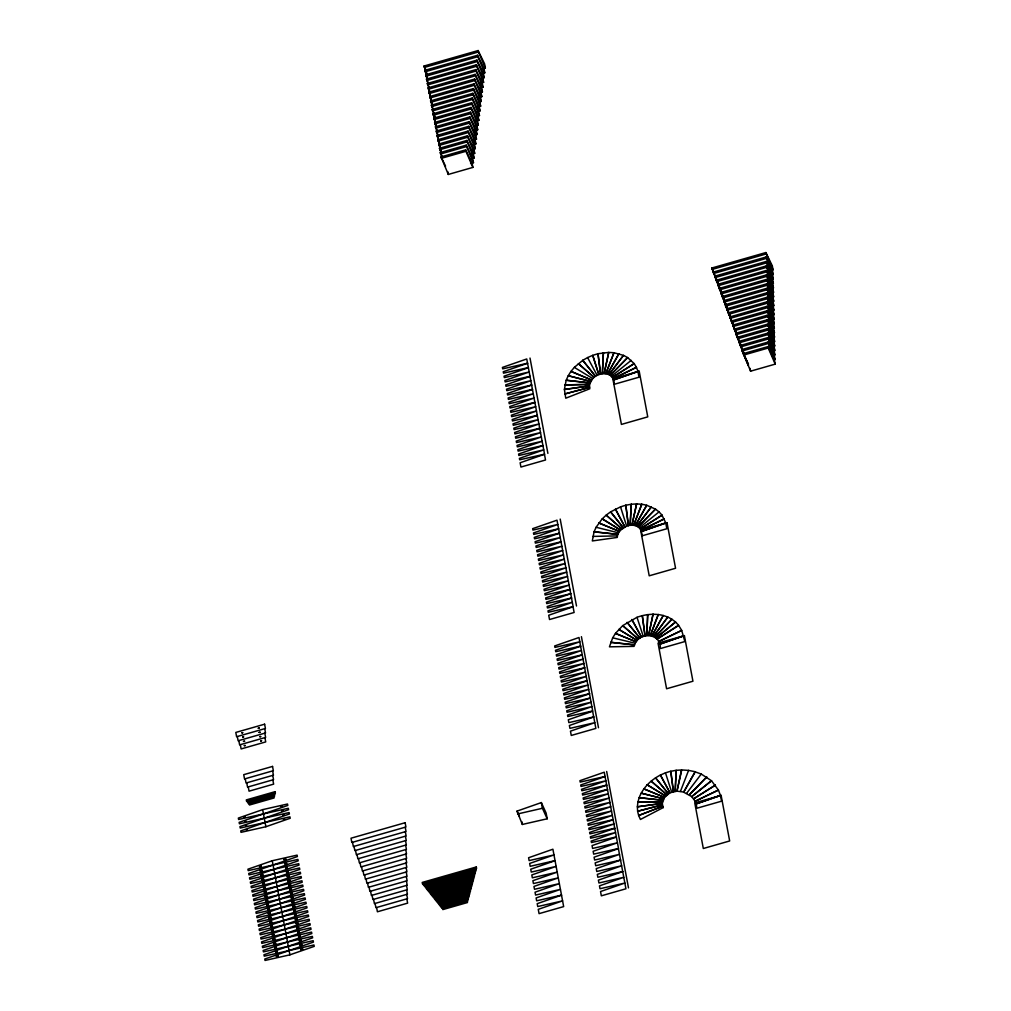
<?xml version="1.0" encoding="UTF-8"?>
<svg xmlns="http://www.w3.org/2000/svg" width="1011" height="1011" viewBox="0 0 1011 1011"><rect width="100%" height="100%" fill="white"/><g stroke="black" fill="none" stroke-linecap="round" stroke-linejoin="round"><path stroke-width="1.5" d="M618.492 532.898L617.835 534.377L594.064 531.862L592.32 540.948L617.253 537.435L617.418 535.931M680.441 791.398L688.579 770.395L695.1 771.709L683.714 792.055L677.016 791.158L681.717 769.94L688.579 770.395M635.123 643.375L634.036 646.37L609.443 646.838L612.691 637.815L635.199 643.249C640.81 631.509 661.497 633.518 660.259 648.594L684.851 641.555L681.717 630.46L658.439 641.631L681.692 630.396L678.684 625.493L656.948 639.179L678.571 625.228L675.575 622.03L656.013 638.067L675.538 621.992L671.936 619.288L654.812 637.157L671.923 619.2L667.778 617.051L653.472 636.399L667.816 617.064L663.254 615.497L651.956 635.868L663.203 615.484C654.559 613.298 645.359 614.246 637.044 617.291M626.58 526.15L620.539 530.093L602.164 518.896L596.136 527.224L594.102 531.723L617.835 534.377L617.43 535.881L592.812 536.424M612.78 637.688L615.446 633.417L636.096 641.833L615.472 633.379L622.688 625.645L638.484 639.268L622.738 625.607L636.993 617.304L643.299 636.462M686.659 793.269L701.255 774.047L711.441 780.719L691.726 796.605L683.638 792.169L695.214 771.861L701.255 774.047M592.61 378.657L589.489 384.407L589.792 388.78L565.768 398.195L564.403 389.564L589.337 385.911L564.391 389.399L566.16 380.313L589.918 382.904L566.223 380.187L568.233 375.738L590.601 381.425L568.258 375.688L570.962 371.416L591.498 379.997L571 371.378L574.336 367.385L592.724 378.556C597.097 373.994 604.679 371.922 610.315 375.346L627.604 357.565L634.162 363.581L636.412 367.334L613.171 378.607L610.315 375.334L627.641 357.591L623.496 355.366L608.951 374.613L623.458 355.354L613.968 352.751L605.804 373.741L613.93 352.738L608.774 352.409L604.085 373.628L608.723 352.409L598.057 353.711L592.749 355.329L598.815 374.588L592.699 355.354L587.631 357.553M574.45 367.271L582.766 360.346L587.581 357.578L597.122 375.321M611.503 376.256L631.205 360.346M639.331 527.793L659.033 511.882L662.003 515.117L640.317 528.867C637.12 524.823 631.18 524.406 626.63 526.124L620.527 506.877L610.644 511.844L623.294 527.793L610.593 511.869L606.208 515.105L621.841 528.867L606.183 515.13L602.278 518.795L620.539 530.093L618.53 532.848L596.098 527.274M665.478 772.834L660.423 775.045L669.952 792.801L676.94 791.183L681.502 769.965L676.207 770.306L675.171 791.297L676.157 770.306L670.836 771.292L673.402 791.626L670.735 771.216L665.478 772.834L671.633 792.055M593.71 716.976L569.395 725.494L569.939 728.35L594.784 722.675L570.457 731.168L571.266 735.452L595.858 728.413L592.636 711.226L568.321 719.756L568.852 722.612L593.71 716.938M517.025 811.113L541.34 802.582L546.117 813.071L547.191 818.784L522.346 824.458L517.025 811.113L519.414 816.357M616.381 837.07L592.067 845.588L592.598 848.444L617.456 842.77L593.141 851.287L593.672 854.143L618.517 848.469L604.249 772.214L579.922 780.682L580.188 782.097L605.058 776.486M555.052 860.702L530.737 869.22L531.268 872.076L556.126 866.402L531.811 874.957L532.342 877.813L557.2 872.139L532.885 880.695L533.429 883.551L558.274 877.877L533.96 886.445L534.503 889.288L559.348 883.614L535.046 892.207L535.577 895.064L560.435 889.389L536.121 897.945L536.651 900.801L561.509 895.127M620.552 860.096L596.237 868.626L596.768 871.469L621.626 865.795L597.324 874.401L597.855 877.245L622.7 871.57M622.713 871.608L598.398 880.139L598.929 882.982L623.774 877.308L599.472 885.876L600.003 888.72L624.861 883.045L600.534 891.538L601.343 895.822L625.935 888.783L618.403 848.659L594.089 857.189L594.632 860.032L619.478 854.358L595.163 862.888L595.694 865.732L620.539 860.058M561.509 895.165L537.195 903.682L537.738 906.538L562.584 900.864L538.256 909.357L539.065 913.641L563.658 906.602L552.903 849.215L528.589 857.745L529.119 860.601L553.965 854.927L529.65 863.457L530.194 866.301L555.039 860.626M527.578 363.278L503.251 371.745L503.516 373.173L528.374 367.562M528.399 367.713L504.072 376.168L504.337 377.596L529.208 371.985L504.881 380.49L505.146 381.918L530.017 376.307M530.042 376.433L505.715 384.888L505.98 386.316L530.838 380.705L506.524 389.222L506.789 390.65L531.647 385.039M531.66 385.077L507.332 393.544L507.598 394.96L532.456 389.349M532.481 389.475L508.154 397.942L508.419 399.37L533.29 393.759L508.963 402.252L509.228 403.68L534.099 398.069L509.771 406.574L510.05 408.002L534.907 402.391M534.907 402.429L510.58 410.896L510.858 412.324L535.716 406.713L511.402 415.218L511.667 416.646L536.525 411.035L512.211 419.54L512.476 420.955L537.334 415.357M537.346 415.395L513.019 423.849L513.285 425.277L538.143 419.666L513.828 428.171L514.093 429.599L538.951 423.988L514.637 432.493L514.902 433.921L539.76 428.31M539.773 428.348L515.446 436.815L515.711 438.231L540.569 432.62L516.255 441.125L516.52 442.553L541.39 436.942L517.063 445.447L517.329 446.875L542.199 441.264L517.859 449.68L518.125 451.108L542.983 445.497M542.92 445.586L518.592 454.053L518.858 455.481L543.728 449.87L519.401 458.375L519.679 459.79L544.537 454.179L526.756 358.968L502.429 367.423L502.707 368.851L527.565 363.24M558.628 528.905L534.301 537.372L534.566 538.8L559.437 533.189M559.437 533.239L535.11 541.694L535.375 543.122L560.246 537.511L535.918 546.016L536.196 547.444L561.054 541.833M561.08 541.959L536.753 550.414L537.018 551.842L561.876 546.231L537.561 554.736L537.827 556.164L562.685 550.553L538.37 559.058L538.636 560.486L563.493 554.875L539.179 563.367L539.444 564.795L564.302 559.184L539.988 567.689L540.253 569.117L565.124 563.506L540.797 572.011L541.062 573.439L565.933 567.828L541.605 576.333L541.871 577.761L566.741 572.15L542.414 580.643L542.68 582.071L567.55 576.46L543.223 584.965L543.501 586.393L568.359 580.782L544.032 589.287L544.31 590.715L569.168 585.104L544.853 593.609L545.119 595.037L569.977 589.426M569.989 589.464L545.662 597.931L545.927 599.346L570.785 593.735M570.785 593.697L546.445 602.164L546.724 603.592L571.581 597.981M571.518 598.07L547.191 606.524L547.457 607.952L572.314 602.341L548 610.846L548.265 612.274L573.123 606.663L556.998 520.185L532.671 528.652L532.936 530.08L557.794 524.469L533.479 532.974L533.745 534.389L558.603 528.778M580.63 646.231L556.303 654.698L556.568 656.114L581.426 650.503L557.112 659.008L557.377 660.436L582.235 654.825M582.248 654.863L557.92 663.33L558.186 664.758L583.056 659.147L558.729 667.652L558.995 669.067L583.865 663.469L559.538 671.961L559.803 673.389L584.674 667.778M584.674 667.829L560.347 676.283L560.625 677.711L585.483 672.1L561.156 680.605L561.434 682.033L586.292 676.422L561.977 684.927L562.242 686.355L587.1 680.744M587.113 680.782L562.786 689.237L563.051 690.665L587.909 685.054L563.595 693.559L563.86 694.987L588.718 689.376L564.403 697.881L564.669 699.309L589.527 693.698M589.539 693.736L565.212 702.203L565.478 703.631L590.336 698.02M262.67 809.621L238.343 818.076L238.609 819.504L288.337 808.282L288.603 809.71L239.948 826.632L240.214 828.06L289.942 816.837L290.208 818.265L265.88 826.733L241.01 832.344L240.744 830.916L289.399 813.994L289.133 812.566L239.417 823.788L239.139 822.36L287.794 805.438L287.528 804.01L262.67 809.621L265.88 826.733M590.336 697.969L566.008 706.436L566.274 707.864L591.132 702.253L566.741 710.796L567.007 712.224L591.865 706.613L567.55 715.118L567.816 716.546L592.686 710.935L579 637.511L554.673 645.966L554.938 647.394L579.796 641.783L555.481 650.288L555.747 651.716L580.605 646.105M272.25 860.74L247.922 869.207L248.201 870.635L297.916 859.413L298.182 860.841L249.527 877.763L249.805 879.191L299.521 867.969L299.787 869.397L251.132 886.318L251.398 887.746L301.126 876.524L301.392 877.94L252.737 894.874L253.003 896.289L302.731 885.08L302.997 886.495L254.342 903.43L254.608 904.845L304.336 893.623L304.602 895.051L255.947 911.973L256.213 913.401L305.941 902.178L306.207 903.607L257.552 920.528L257.818 921.956L307.546 910.734L307.812 912.162L259.157 929.084L259.423 930.512L309.151 919.29L309.417 920.718L260.762 937.639L261.028 939.067L310.756 927.845L311.022 929.273L262.367 946.195L262.633 947.623L312.361 936.401L312.626 937.829L263.972 954.75L264.237 956.179L313.966 944.956L314.231 946.372L289.904 954.839L265.034 960.45L264.768 959.022L313.423 942.1L313.157 940.672L263.429 951.894L263.163 950.466L311.818 933.545L311.552 932.117L261.824 943.339L261.558 941.911L310.213 924.989L309.947 923.561L260.231 934.783L259.953 933.355L308.608 916.434L308.342 915.006L258.626 926.228L258.348 924.8L307.003 907.878L306.737 906.45L257.021 917.685L256.756 916.257L305.41 899.322L305.132 897.907L255.417 909.129L255.151 907.701L303.805 890.779L303.54 889.351L253.812 900.574L253.546 899.145L302.201 882.224L301.935 880.796L252.207 892.018L251.941 890.59L300.596 873.668L300.33 872.24L250.602 883.462L250.336 882.034L298.991 865.113L298.725 863.685L248.997 874.907L248.731 873.479L297.386 856.557L297.12 855.129L272.25 860.74L289.904 954.839M605.058 776.536L580.731 784.991L581.009 786.419L605.867 780.808L581.54 789.313L581.818 790.741L606.676 785.13M606.688 785.168L582.361 793.635L582.627 795.063L607.485 789.452M607.497 789.49L583.17 797.957L583.435 799.372L608.293 793.761L583.979 802.266L584.244 803.694L609.102 798.083L584.788 806.588L585.053 808.016L609.911 802.405L585.596 810.91L585.862 812.338L610.72 806.727L586.405 815.232L586.671 816.648L611.529 811.037L587.214 819.542L587.479 820.97L612.35 815.359L588.023 823.864L588.288 825.292L613.159 819.681M613.159 819.719L588.832 828.186L589.097 829.614L613.968 824.003L589.628 832.419L589.893 833.848L614.764 828.236M614.688 828.325L590.361 836.792L590.639 838.207L615.497 832.596L591.17 841.101L591.448 842.529L616.306 836.918M620.577 506.865C628.905 503.882 638.093 503.01 646.711 505.26L635.274 525.594L646.749 505.273L655.431 509.102L659.033 511.882M427.198 74.169L424.026 66.031L478.14 50.55L484.572 63.819L485.368 68.091L482.361 68.95M424.304 67.459L478.405 51.978L485.368 68.091M427.426 77.152L424.835 70.353L477.546 55.276L483.966 68.533L484.774 72.817L481.767 73.677M425.113 71.768L477.811 56.692L484.774 72.817M427.097 78.883L425.669 74.776L476.965 60.104L483.397 73.361L484.193 77.645L481.185 78.504M425.934 76.204L477.23 61.532L484.193 77.645M427.906 83.205L426.478 79.098L476.371 64.818L482.803 78.087L483.599 82.359L480.579 83.231M426.743 80.526L476.636 66.246L483.599 82.359M429.309 88.955L427.312 83.496L475.789 69.633L482.222 82.889L483.018 87.173L479.998 88.033M427.577 84.924L476.055 71.048L483.018 87.173M430.13 93.277L428.121 87.818L475.195 74.359L481.628 87.616L482.424 91.9L479.391 92.759M428.386 89.246L475.461 75.774L482.424 91.9M430.357 96.26L428.929 92.14L474.601 79.073L481.034 92.342L481.83 96.614L478.885 97.46M429.195 93.568L474.867 80.501L481.83 96.614M432.342 103.337L429.751 96.55L474.02 83.875L480.452 97.144L481.249 101.416L478.304 102.263M430.016 97.966L474.285 85.303L481.249 101.416M432.569 106.319L430.56 100.86L473.426 88.602L479.859 101.858L480.655 106.142L477.697 106.989M430.825 102.288L473.691 90.03L480.655 106.142M433.378 110.641L431.368 105.182L472.832 93.315L479.265 106.585L480.061 110.856L477.104 111.703M431.634 106.61L473.097 94.743L480.061 110.856M435.349 117.642L432.177 109.504L472.238 98.042L478.658 111.298L479.467 115.583L476.497 116.429M432.455 110.919L472.503 99.47L479.467 115.583M434.995 119.273L432.986 113.813L471.644 102.768L478.064 116.025L478.873 120.309L475.903 121.156M433.264 115.241L471.91 104.184L478.873 120.309M436.386 124.934L433.807 118.135L471.05 107.482L477.47 120.751L478.279 125.023L475.296 125.882M434.073 119.563L471.316 108.91L478.279 125.023M436.044 126.565L434.616 122.457L470.444 112.208L476.876 125.465L477.685 129.749L474.69 130.596M434.882 123.885L470.722 113.624L477.685 129.749M437.434 132.226L435.425 126.779L469.85 116.922L476.282 130.192L477.078 134.463L474.083 135.322M435.69 128.207L470.128 118.35L477.078 134.463M438.243 136.548L436.234 131.089L469.256 121.649L475.688 134.905L476.484 139.189L473.489 140.049M436.499 132.517L469.521 123.077L476.484 139.189M438.471 139.531L437.043 135.411L468.662 126.362L475.094 139.632L475.89 143.903L472.883 144.775M437.308 136.839L468.927 127.79L475.89 143.903M439.279 143.84L437.851 139.733L468.068 131.089L474.5 144.346L475.296 148.63L472.276 149.489M438.117 141.161L468.333 132.517L475.296 148.63M441.251 150.854L438.66 144.055L467.474 135.803L473.894 149.072L474.702 153.356L471.669 154.215M438.926 145.483L467.739 137.231L474.702 153.356M441.466 153.748L439.456 148.288L466.867 140.453L473.287 153.71L474.096 157.994L471.202 158.815M439.722 149.716L467.133 141.869L474.096 157.994M442.262 158.045L440.253 152.585L466.248 145.142L472.68 158.411L473.477 162.683L470.595 163.517M440.518 154.013L466.513 146.57L473.477 162.683M441.061 156.907L465.654 149.868L472.086 163.137L472.883 167.409L448.29 174.448L441.061 156.907L445.56 166.183M441.327 158.335L465.919 151.296L472.883 167.409M718.417 284.23L711.769 268.029L765.87 252.548L772.303 265.817L773.099 270.089L765.87 252.548M712.035 269.457L766.148 253.976M720.502 289.651L713.273 272.111L765.972 257.034L772.404 270.291L773.2 274.575L765.972 257.034M713.539 273.526L766.237 258.45M721.424 292.381L714.777 276.18L766.073 261.508L772.505 274.765L773.301 279.049L766.073 261.508M715.042 277.608L766.338 262.936M723.51 297.803L716.281 280.262L766.174 265.981L772.606 279.251L773.402 283.522L766.174 265.981M716.546 281.69L766.439 267.409M724.432 300.532L717.785 284.331L766.275 270.468L772.695 283.725L773.503 288.009L766.275 270.468M718.05 285.759L766.54 271.883M726.517 305.954L719.289 288.413L766.376 274.941L772.796 288.211L773.605 292.482L766.376 274.941M719.554 289.841L766.641 276.369M727.44 308.684L720.792 292.482L766.477 279.415L772.897 292.684L773.706 296.956L766.477 279.415M721.058 293.91L766.742 280.843M766.768 292.861L773.996 310.402L773.2 306.118L766.768 292.861L725.317 304.715L727.238 308.696L722.296 296.564L766.565 283.901L772.998 297.158L773.807 301.442L766.565 283.901M722.574 297.992L766.843 285.329M730.46 316.835L723.8 300.646L766.667 288.375L773.099 301.644L773.895 305.916L766.667 288.375M724.078 302.062L766.932 289.803M725.317 304.715L725.582 306.143L767.033 294.277M733.468 324.986L726.821 308.797L766.869 297.335L773.301 310.592L774.097 314.876L766.869 297.335M727.086 310.213L767.134 298.763M733.228 325.036L728.324 312.867L766.97 301.809L773.39 315.078L774.199 319.35L766.97 301.809M728.59 314.295L767.235 303.237M736.476 333.137L729.828 316.949L767.071 306.295L773.491 319.552L774.3 323.836L767.071 306.295M730.094 318.377L767.336 307.71M737.398 335.879L731.332 321.018L767.172 310.769L773.592 324.038L774.401 328.31L767.172 310.769M731.598 322.446L767.437 312.197M767.463 324.202L774.691 341.743L773.895 337.472L767.463 324.202L735.844 333.251L737.777 337.232L732.836 325.1L767.261 315.242L773.693 328.512L774.502 332.783L767.261 315.242M733.101 326.528L767.539 316.67M740.406 344.031L734.34 329.169L767.362 319.729L773.794 332.985L774.59 337.27L767.362 319.729M734.605 330.597L767.64 321.157M735.844 333.251L736.109 334.679L767.728 325.63M743.414 352.182L737.348 337.32L767.564 328.676L773.996 341.945L774.792 346.217L767.564 328.676M737.613 338.748L767.829 330.104M767.867 342.122L775.096 359.663L774.287 355.379L767.867 342.122L741.859 349.553L743.793 353.534L738.851 341.402L767.665 333.162L774.097 346.419L774.894 350.703L767.665 333.162M739.117 342.83L767.93 334.59M747.584 363.025L740.355 345.484L767.766 337.636L774.186 350.905L774.995 355.177L767.766 337.636M740.621 346.899L768.031 339.064M741.859 349.553L742.125 350.981L768.133 343.538M743.363 353.635L767.968 346.596L774.388 359.865L775.197 364.137L750.592 371.176L743.363 353.635L748.506 364.238M743.641 355.063L768.234 348.024L775.197 364.137M517.556 813.969L542.414 808.282L547.191 818.784M711.769 268.029L714.335 273.336M713.273 272.111L716.483 278.733M714.777 276.18L718.631 284.142M716.281 280.262L719.491 286.897M717.785 284.331L721.639 292.293M719.289 288.413L722.511 295.048M720.792 292.482L724.647 300.444M722.296 296.564L725.519 303.199M723.8 300.646L727.667 308.595M726.821 308.797L730.675 316.746M728.324 312.867L730.245 316.847L725.582 306.143M729.828 316.949L733.683 324.897M731.332 321.018L733.253 324.999M732.836 325.1L736.69 333.061M734.34 329.169L736.273 333.15M737.348 337.32L740.558 343.955M738.851 341.402L740.785 345.383M740.355 345.484L743.578 352.106M424.026 66.031L425.96 70.012M424.835 70.353L427.413 75.648M425.669 74.776L426.958 77.43M426.478 79.098L428.411 83.079M427.312 83.496L429.233 87.477M428.121 87.818L430.041 91.799M428.929 92.14L430.218 94.794M429.751 96.55L431.04 99.192M430.56 100.86L432.493 104.841M431.368 105.182L433.302 109.163M432.177 109.504L434.111 113.485M432.986 113.813L434.92 117.794M433.807 118.135L435.084 120.789M434.616 122.457L436.537 126.438M435.425 126.779L437.346 130.76M436.234 131.089L438.155 135.07M437.043 135.411L438.332 138.065M437.851 139.733L439.14 142.387M438.66 144.055L440.594 148.036M439.456 148.288L441.39 152.269M440.253 152.585L442.173 156.566M736.109 334.679L740.747 345.421M742.125 350.981L748.506 365.755M767.968 346.596L768.234 348.024M750.061 368.32L750.592 371.176M478.14 50.55L478.405 51.978M477.546 55.276L477.811 56.692M476.965 60.104L477.23 61.532M476.371 64.818L476.636 66.246M475.789 69.633L476.055 71.048M530.004 358.058L547.886 453.383M560.195 519.073L576.497 605.981M581.413 636.665L598.487 727.718M606.663 771.481L628.488 887.873M475.195 74.359L475.461 75.774M474.601 79.073L474.867 80.501M474.02 83.875L474.285 85.303M473.426 88.602L473.691 90.03M472.832 93.315L473.097 94.743M472.238 98.042L472.503 99.47M471.644 102.768L471.91 104.184M471.05 107.482L471.316 108.91M470.444 112.208L470.722 113.624M469.85 116.922L470.128 118.35M469.256 121.649L469.521 123.077M468.662 126.362L468.927 127.79M468.068 131.089L468.333 132.517M467.474 135.803L467.739 137.231M466.867 140.453L467.133 141.869M466.248 145.142L466.513 146.57M465.654 149.868L465.919 151.296M447.759 171.592L448.29 174.448M541.34 802.582L542.414 808.282M521.802 821.602L522.346 824.458M475.878 868.588L476.156 870.003L423.445 885.093L423.179 883.665M475.448 870.206L475.713 871.634L424.418 886.306L424.152 884.89M475.018 871.836L475.284 873.264L425.391 887.532L425.125 886.116M474.576 873.466L474.841 874.894L426.364 888.757L426.086 887.329M474.146 875.096L474.412 876.512L427.324 889.983L427.059 888.555M473.704 876.714L473.969 878.142L428.298 891.209L428.032 889.781M473.274 878.344L473.54 879.772L429.271 892.435L429.005 891.007M472.832 879.974L473.097 881.402L430.244 893.661L429.966 892.233M472.402 881.592L472.668 883.02L431.204 894.887L430.939 893.459M471.96 883.222L472.238 884.65L432.177 896.112L431.912 894.684M471.53 884.852L471.796 886.281L433.15 897.338L432.885 895.91M471.101 886.483L471.366 887.898L434.123 898.564L433.845 897.136M470.658 888.1L470.924 889.528L435.084 899.777L434.818 898.362M470.229 889.731L470.494 891.159L436.057 901.003L435.792 899.588M469.786 891.361L470.052 892.789L437.03 902.229L436.765 900.801M469.357 892.991L469.622 894.406L438.003 903.455L437.725 902.027M468.914 894.609L469.18 896.037L438.964 904.681L438.698 903.253M468.485 896.239L468.75 897.667L439.937 905.907L439.671 904.479M468.042 897.869L468.32 899.297L440.91 907.132L440.644 905.704M467.613 899.487L467.878 900.915L441.883 908.358L441.617 906.93M467.17 901.117L467.448 902.545L442.843 909.584L442.578 908.156M405.234 827.2L406.03 831.484L353.332 846.561L352.523 842.277M405.323 831.687L406.131 835.958L354.836 850.63L354.027 846.359M405.424 836.16L406.232 840.444L356.34 854.712L355.531 850.428M405.525 840.634L406.334 844.918L357.843 858.794L357.035 854.51M405.626 845.12L406.422 849.392L359.347 862.863L358.539 858.592M405.727 849.594L406.523 853.878L360.851 866.945L360.055 862.661M405.828 854.08L406.624 858.352L362.355 871.014L361.559 866.743M405.929 858.554L406.725 862.825L363.859 875.096L363.063 870.812M406.018 863.028L406.826 867.312L365.363 879.166L364.567 874.894M406.119 867.514L406.927 871.785L366.867 883.248L366.07 878.963M406.22 871.987L407.029 876.259L368.37 887.317L367.574 883.045M406.321 876.461L407.117 880.745L369.874 891.399L369.078 887.115M406.422 880.947L407.218 885.219L371.378 895.468L370.582 891.197M406.523 885.421L407.319 889.705L372.895 899.55L372.086 895.278M406.624 889.895L407.42 894.179L374.399 903.632L373.59 899.348M406.713 894.381L407.521 898.653L375.902 907.701L375.094 903.43M406.814 898.855L407.623 903.139L377.406 911.783L376.597 907.499M264.718 728.666L265.527 732.95L238.116 740.785L237.307 736.513M272.641 770.9L273.438 775.184L246.039 783.019L245.231 778.748M264.819 733.152L265.615 737.423L239.62 744.867L238.823 740.583M272.743 775.386L273.539 779.658L247.543 787.101L246.735 782.817M264.92 737.626L265.716 741.91L241.124 748.936L240.327 744.665M272.831 779.86L273.64 784.132L249.047 791.171L248.238 786.899M274.676 793.294L274.941 794.709L247.543 802.557L247.265 801.129M274.246 794.911L274.512 796.339L248.504 803.783L248.238 802.355M273.804 796.542L274.069 797.97L249.477 805.009L249.211 803.581M241.907 732.849L242.969 732.672L241.907 732.823M242.703 737.133L243.765 736.956L242.716 737.057M243.512 741.404L244.574 741.227L243.512 741.404M244.308 745.676L245.37 745.511L244.321 745.612M244.005 817.115L245.066 816.913L244.005 817.115M244.814 821.387L245.875 821.185L244.814 821.362M245.61 825.671L246.671 825.469L245.61 825.633M246.419 829.943L247.48 829.766L246.419 829.917M258.26 728.173L259.321 727.958L258.26 728.173M259.069 732.444L260.13 732.242L259.069 732.444M259.865 736.728L260.926 736.513L259.878 736.69M260.674 741L261.735 740.798L260.674 740.975M281.071 806.513L282.132 806.31L281.071 806.513M281.867 810.797L282.928 810.582L281.867 810.797M282.676 815.068L283.737 814.866L282.676 815.068M283.472 819.34L284.533 819.137L283.472 819.34M647.659 614.625L646.825 635.59L647.71 614.612M603.377 352.738L602.341 373.729L603.428 352.738M631.218 504.274L630.156 525.265L631.268 504.274M637.89 802.279L637.372 806.791L662.306 803.353L664.505 797.35L669.952 792.788L660.373 775.071C651.021 779.885 642.945 787.695 639.179 797.654L662.913 800.295L639.167 797.704L637.903 802.228L662.496 801.811L637.89 802.279M653.018 614.246L648.594 635.464L653.068 614.246M636.564 503.946L631.926 525.164L636.614 503.933M259.524 866.288L261.116 865.884L259.536 866.237M261.217 866.452L259.612 866.907L261.217 866.452M260.32 870.572L261.912 870.168L260.345 870.522M262.026 870.736L260.408 871.191L262.026 870.736M261.129 874.844L262.721 874.439L261.154 874.793M262.822 875.008L261.255 875.513L262.822 875.008M261.925 879.128L263.517 878.723L261.975 879.014M263.631 879.292L262.051 879.785L263.631 879.292M262.734 883.399L264.326 882.995L262.784 883.298M264.427 883.563L262.847 884.069L264.427 883.563M263.53 887.683L265.122 887.279L263.555 887.633M265.223 887.848L263.618 888.303L265.223 887.848M264.326 891.955L265.918 891.538L264.351 891.892M266.032 892.119L264.414 892.574L266.032 892.119M265.135 896.226L266.727 895.822L265.135 896.226M266.828 896.391L265.223 896.858L266.828 896.391M265.931 900.51L267.523 900.093L265.931 900.51M267.637 900.675L266.019 901.13L267.612 900.725M266.74 904.782L268.332 904.377L266.74 904.782M268.433 904.946L266.866 905.452L268.421 904.997M284.116 859.249L285.709 858.844L284.167 859.148M267.536 909.053L269.128 908.649L267.536 909.053M285.81 859.413L284.205 859.881L285.81 859.413M269.242 909.218L267.662 909.723L269.217 909.281M284.912 863.533L286.505 863.129L284.912 863.533M268.345 913.337L269.937 912.933L268.345 913.337M286.618 863.697L285.001 864.165L286.593 863.76M285.721 867.817L287.314 867.413L285.721 867.817M270.038 913.502L268.471 913.995L270.025 913.552M269.141 917.609L270.733 917.204L269.141 917.609M287.415 867.981L285.848 868.474L287.402 868.032M286.517 872.089L288.11 871.684L286.517 872.089M270.847 917.773L269.229 918.241L270.847 917.773M269.95 921.893L271.542 921.489L269.975 921.842M288.223 872.253L286.606 872.72L288.223 872.253M287.326 876.373L288.919 875.968L287.326 876.373M271.643 922.057L270.038 922.512L271.643 922.057M270.746 926.164L272.338 925.76L270.771 926.114M289.02 876.537L287.415 876.992L289.02 876.537M272.452 926.329L270.834 926.796L272.452 926.329M288.122 880.644L289.715 880.24L288.122 880.644M271.555 930.449L273.147 930.044L271.567 930.398M289.828 880.808L288.211 881.276L289.828 880.808M273.248 930.613L271.668 931.106L273.248 930.613M288.931 884.916L290.523 884.511L288.931 884.916M272.351 934.72L273.943 934.316L272.376 934.669M290.625 885.08L289.095 885.611L290.625 885.08M289.727 889.187L291.32 888.783L289.753 889.137M274.044 934.884L272.477 935.39L274.044 934.884M273.16 939.004L274.739 938.6L273.21 938.89M291.421 889.351L289.854 889.857L291.421 889.351M290.536 893.471L292.116 893.067L290.549 893.421M274.853 939.168L273.273 939.661L274.853 939.168M273.956 943.276L275.548 942.871L273.981 943.225M292.23 893.636L290.65 894.128L292.23 893.636M275.649 943.44L274.082 943.945L275.649 943.44M291.332 897.743L292.925 897.338L291.358 897.692M274.752 947.56L276.344 947.143L274.777 947.497M293.026 897.907L291.459 898.413L293.026 897.907M276.458 947.724L274.84 948.179L276.458 947.724M292.128 902.027L293.721 901.622L292.154 901.964M275.561 951.831L277.153 951.427L275.561 951.831M293.835 902.191L292.255 902.684L293.835 902.191M292.937 906.298L294.53 905.894L292.937 906.298M277.254 951.996L275.649 952.463L277.254 951.996M276.357 956.115L277.949 955.698L276.357 956.115M294.631 906.463L293.064 906.968L294.631 906.463M293.733 910.582L295.326 910.165L293.733 910.582M278.063 956.28L276.445 956.735L278.038 956.33M295.439 910.747L293.86 911.24L295.439 910.747M294.542 914.854L296.135 914.449L294.593 914.753M296.236 915.018L294.631 915.486L296.236 915.018M295.338 919.138L296.931 918.721L295.389 919.024M297.044 919.302L295.427 919.757L297.044 919.302M296.147 923.409L297.739 923.005L296.147 923.409M297.841 923.574L296.236 924.029L297.828 923.624M296.943 927.681L298.536 927.277L296.943 927.681M298.649 927.845L297.032 928.313L298.649 927.845M297.752 931.965L299.344 931.561L297.752 931.965M299.446 932.129L297.841 932.584L299.446 932.129M298.548 936.237L300.141 935.832L298.548 936.237M300.254 936.401L298.637 936.868L300.254 936.401M299.357 940.521L300.949 940.116L299.357 940.521M301.051 940.685L299.521 941.216L301.051 940.685M300.153 944.792L301.746 944.388L300.179 944.742M301.859 944.956L300.28 945.462L301.859 944.956M300.962 949.076L302.554 948.672L300.975 949.026M302.655 949.241L301.076 949.733L302.655 949.241M658.224 614.536L650.313 635.565L658.287 614.536M641.758 504.262L633.644 525.265L641.808 504.274M618.871 353.724L607.434 374.07L618.922 353.736M651.299 506.877L636.778 526.137L651.337 506.903M655.431 509.102L638.143 526.87L655.482 509.127M706.689 777.004L689.376 794.747L706.714 777.029M711.491 780.77L691.714 796.617L695.151 801.255L718.417 790.046L720.477 795.442L696.162 803.935L696.958 808.219L721.563 801.18L720.489 795.48L696.162 803.935L695.138 801.255L718.429 790.084L711.491 780.77M634.162 363.581L612.489 377.33L634.124 363.669M661.965 515.218L640.241 528.917L641.53 531.47L665.832 522.927L661.965 515.218M715.384 785.117L693.66 798.791L715.409 785.143M663.304 807.536L640.418 819.466L638.661 815.536L662.723 806.235L662.306 803.353L637.372 806.829L637.625 811.239L662.382 804.832L637.625 811.29L638.649 815.498L662.723 806.235L663.304 807.536M664.24 518.883L640.999 530.143L664.265 518.908M636.424 367.372L613.171 378.607L613.702 379.934L637.992 371.378L636.424 367.372M683.765 635.818L659.463 644.31L683.777 635.856M637.941 371.505L613.614 379.972L614.41 384.243L639.015 377.204L637.941 371.505M544.461 454.305L520.134 462.773L520.93 467.044L545.523 460.005L544.461 454.305M665.756 523.041L641.429 531.508L642.238 535.779L666.83 528.753L665.756 523.041M573.047 606.79L548.72 615.244L549.529 619.528L574.122 612.489L573.047 606.79M639.217 371.252L612.856 378.784L621.411 424.418L647.76 416.873L639.217 371.252M667.007 522.636L640.658 530.168L649.214 575.802L675.563 568.258L667.007 522.636M264.617 724.192L235.803 732.432L236.612 736.716L265.425 728.476L264.617 724.192M684.384 635.603L658.035 643.148L666.59 688.769L692.939 681.224L684.384 635.603M272.54 766.426L243.727 774.666L244.536 778.95L273.336 770.698L272.54 766.426M275.106 791.664L246.305 799.903L246.57 801.331L275.384 793.092L275.106 791.664M405.133 822.727L351.019 838.207L351.828 842.479L405.929 826.998L405.133 822.727M721.108 795.341L694.759 802.886L703.315 848.507L729.664 840.962L721.108 795.341M476.32 866.958L422.206 882.439L422.472 883.867L476.585 868.386L476.32 866.958M589.438 387.377L564.707 393.999L589.438 387.377M589.489 384.407L564.884 384.888L589.489 384.407M634.453 644.866L610.695 642.314L634.466 644.866M663.608 798.778L641.201 793.167L663.582 798.816M619.427 531.42L598.815 522.952L619.427 531.42M664.505 797.35L643.893 788.896L664.492 797.35M637.195 640.481L618.783 629.347L637.195 640.494M665.604 796.011L647.23 784.827L665.604 796.011M666.894 794.785L651.147 781.124L666.906 794.798M594.026 377.33L578.343 363.619L594.026 377.343M639.976 638.143L627.085 622.346L639.988 638.143M668.359 793.711L655.558 777.851L668.359 793.711M595.492 376.256L582.766 360.346L595.492 376.256M641.568 637.221L631.888 619.553L641.568 637.221M624.886 526.883L615.421 509.102L624.886 526.87M645.043 635.919L642.288 615.648L645.043 635.919M600.559 374.057L597.994 353.724L600.559 374.057M628.374 525.594L625.834 505.26L628.374 525.594"/></g></svg>
